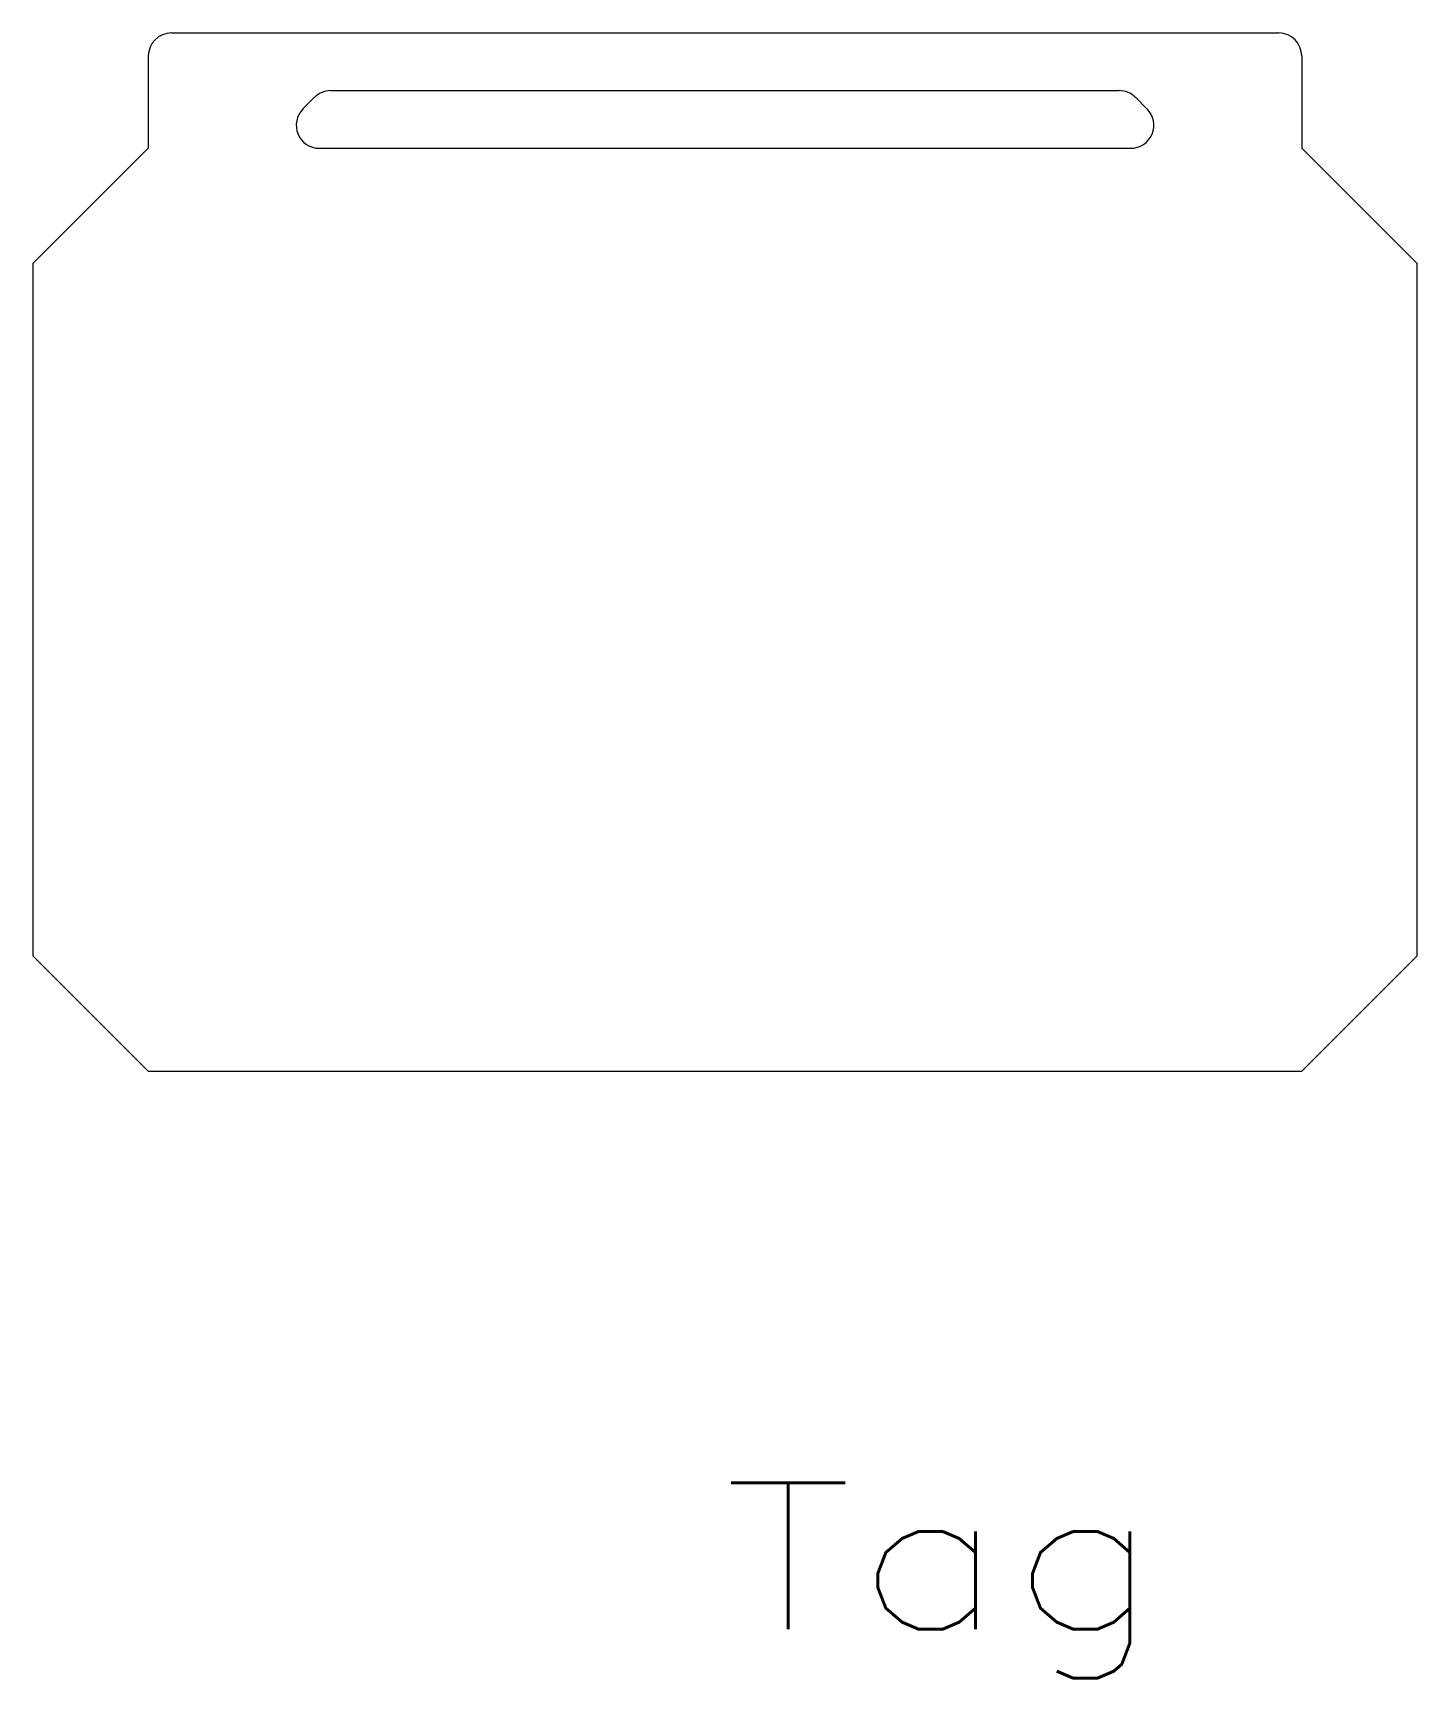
# Model space of a CAD drawing. Header units: inches. Extents: x -6 to 6, y -9.7 to 4.5.
import ezdxf
from ezdxf.enums import TextEntityAlignment as Align

# ---------------------------------------------------------------- set-up
doc = ezdxf.new("R2010")
doc.units = ezdxf.units.IN
doc.header["$MEASUREMENT"] = 0
doc.layers.get('0').update_dxf_attribs({"lineweight": 0})
doc.styles.add('_TCW_TXTSTY_1', font='TXT.SHX')

msp = doc.modelspace()

# ---------------------------------------------------------------- linework, layer by layer
at = {"linetype": 'Continuous'}
for p, q in [((-4.782, 4.523), (4.818, 4.523)), ((-4.982, 4.323), (-4.982, 3.523)), ((5.018, 4.323), (5.018, 3.523)), ((-3.399, 4.023), (3.435, 4.023)), ((-3.541, 3.965), (-3.641, 3.865)), ((3.576, 3.965), (3.676, 3.865)), ((-5.982, 2.523), (-4.982, 3.523)), ((-3.499, 3.523), (3.535, 3.523)), ((5.018, 3.523), (6.018, 2.523)), ((-5.982, 2.523), (-5.982, -3.477)), ((6.018, -3.477), (6.018, 2.523)), ((-5.982, -3.477), (-4.982, -4.477)), ((5.018, -4.477), (6.018, -3.477)), ((-4.982, -4.477), (5.018, -4.477))]:
    msp.add_line(p, q, dxfattribs=at)
for centre, start, end in [((-4.782, 4.323), 90, 180), ((4.818, 4.323), 0, 90), ((-3.399, 3.823), 90, 135), ((3.435, 3.823), 45, 90), ((-3.499, 3.723), 135, 270), ((3.535, 3.723), -90, 45)]:
    msp.add_arc(centre, 0.2, start, end, dxfattribs=at)

# ---------------------------------------------------------------- texts
at = {"color": 7, "linetype": 'Continuous', "style": '_TCW_TXTSTY_1', "width": 1.166667}
msp.add_text('Tag', height=1.27, dxfattribs=at).set_placement((0.001, -9.314), (3.811, -9.314), align=Align.FIT)

doc.saveas('drawing.dxf')
